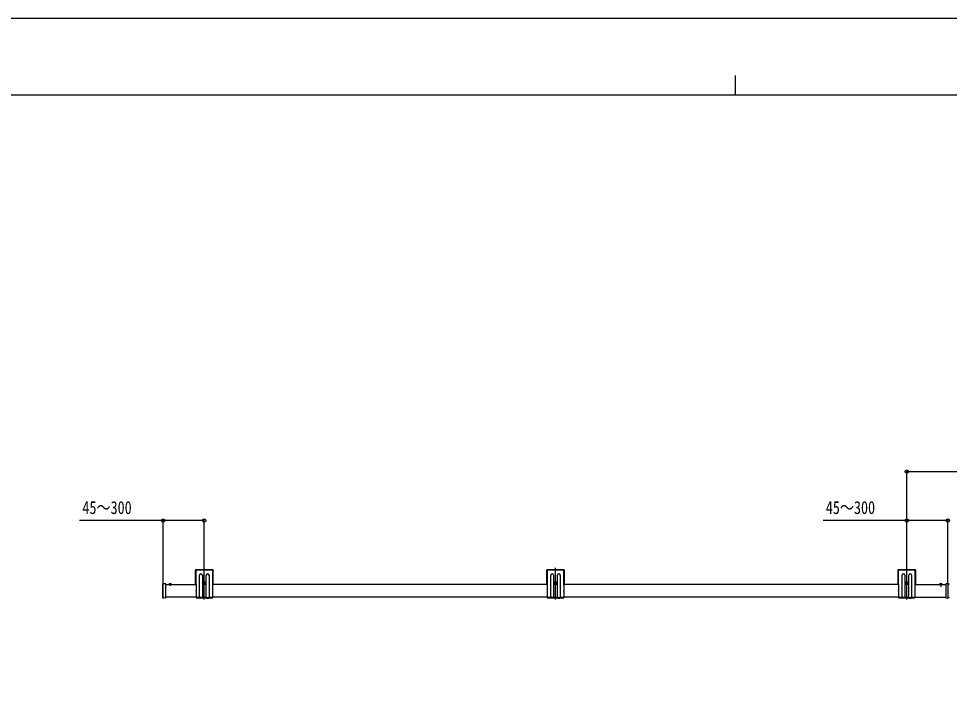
# Model space of a CAD drawing. Units: millimetres, scale not verified. Extents: x -4205 to 4205, y -2970 to 2970.
# Drawn here: x -1832 to 542, y 1255 to 2970 of the extents above; entities that cross this region are included whole.
import ezdxf
from ezdxf.enums import TextEntityAlignment as Align

# ---------------------------------------------------------------- set-up
doc = ezdxf.new("R2010")
doc.units = ezdxf.units.MM
doc.header["$LTSCALE"] = 12
for name, color, linetype in [('0-3_YKK_A1', 4, 'Continuous'), ('0-4_YKK_D', 6, 'Continuous'), ('0-5_YKK_ZWAK', 7, 'Continuous')]:
    doc.layers.add(name, color=color, linetype=linetype)
doc.styles.add('ＭＳ ゴシック', font='')
doc.styles.get('ＭＳ ゴシック').set_extended_font_data('MS Gothic')

msp = doc.modelspace()

# ---------------------------------------------------------------- linework, layer by layer
at = {"layer": '0-3_YKK_A1'}
for p, q in [((-1358.25, 1488.8), (-1358.25, 1569.7)), ((-462.75, 1488.8), (-462.75, 1569.7)), ((432.75, 1488.8), (432.75, 1569.7)), ((-1381.25, 1562.5), (-1381.25, 1529)), ((-1379.75, 1562.5), (-1379.75, 1527.5)), ((-1337.75, 1565), (-1378.75, 1565)), ((-1337.75, 1563.5), (-1378.75, 1563.5)), ((-1370.25, 1493.5), (-1370.25, 1551.2)), ((-1363.25, 1551.2), (-1363.25, 1493.5)), ((-1353.25, 1493.5), (-1353.25, 1551.2)), ((-1346.25, 1551.2), (-1346.25, 1493.5)), ((-1336.75, 1527.5), (-1336.75, 1562.5)), ((-1335.25, 1529), (-1335.25, 1562.5)), ((-485.75, 1562.5), (-485.75, 1529)), ((-484.25, 1562.5), (-484.25, 1527.5)), ((-442.25, 1565), (-483.25, 1565)), ((-442.25, 1563.5), (-483.25, 1563.5)), ((-474.75, 1493.5), (-474.75, 1551.2)), ((-467.75, 1551.2), (-467.75, 1493.5)), ((-457.75, 1493.5), (-457.75, 1551.2)), ((-450.75, 1551.2), (-450.75, 1493.5)), ((-441.25, 1527.5), (-441.25, 1562.5)), ((-439.75, 1529), (-439.75, 1562.5)), ((409.75, 1562.5), (409.75, 1529)), ((411.25, 1562.5), (411.25, 1527.5)), ((453.25, 1565), (412.25, 1565)), ((453.25, 1563.5), (412.25, 1563.5)), ((420.75, 1493.5), (420.75, 1551.2)), ((427.75, 1551.2), (427.75, 1493.5)), ((437.75, 1493.5), (437.75, 1551.2)), ((444.75, 1551.2), (444.75, 1493.5)), ((454.25, 1527.5), (454.25, 1562.5)), ((455.75, 1529), (455.75, 1562.5)), ((-1464.75, 1527.82), (-1464.75, 1494.18)), ((-1457.07, 1529.23), (-1463.81, 1528.82)), ((-1462.75, 1491.89), (-1462.75, 1530.22)), ((-1456.75, 1528.25), (-1456.75, 1528.93)), ((-1456.75, 1493.75), (-1456.75, 1528.25)), ((-1456.75, 1527), (-1379.25, 1527)), ((-1441.65, 1527), (-1448.84, 1527)), ((-1447.3, 1528.97), (-1446.39, 1527.15)), ((-1445.25, 1526.54), (-1446.39, 1527.15)), ((-1445.25, 1530.5), (-1445.25, 1523.93)), ((-1445.25, 1526.54), (-1444.1, 1527.15)), ((-1443.2, 1528.97), (-1444.1, 1527.15)), ((-1379.25, 1527), (-1381.25, 1529)), ((-1379.25, 1527), (-1379.25, 1526.71)), ((-1379.25, 1525.29), (-1379.25, 1511.71)), ((-1362.5, 1530.2), (-1354, 1530.2)), ((-1354, 1530.2), (-1362.5, 1530.2)), ((-1359.49, 1529.78), (-1360.32, 1529.78)), ((-1358.25, 1525.95), (-1358.25, 1534.45)), ((-1357, 1530.61), (-1356.17, 1530.61)), ((-1335.25, 1529), (-1337.25, 1527)), ((-483.75, 1527), (-1337.25, 1527)), ((-1337.25, 1527), (-1337.25, 1526.71)), ((-1337.25, 1525.29), (-1337.25, 1511.71)), ((-483.75, 1527), (-485.75, 1529)), ((-483.75, 1527), (-483.75, 1526.71)), ((-483.75, 1525.29), (-483.75, 1511.71)), ((-467, 1530.2), (-458.5, 1530.2)), ((-458.5, 1530.2), (-467, 1530.2)), ((-463.99, 1529.78), (-464.82, 1529.78)), ((-462.75, 1525.95), (-462.75, 1534.45)), ((-461.5, 1530.61), (-460.67, 1530.61)), ((-439.75, 1529), (-441.75, 1527)), ((411.75, 1527), (-441.75, 1527)), ((-441.75, 1527), (-441.75, 1526.71)), ((-441.75, 1525.29), (-441.75, 1511.71)), ((411.75, 1527), (409.75, 1529)), ((411.75, 1527), (411.75, 1526.71)), ((411.75, 1525.29), (411.75, 1511.71)), ((428.5, 1530.2), (437, 1530.2)), ((437, 1530.2), (428.5, 1530.2)), ((431.51, 1529.78), (430.68, 1529.78)), ((432.75, 1525.95), (432.75, 1534.45)), ((434, 1530.61), (434.83, 1530.61)), ((455.75, 1529), (453.75, 1527)), ((453.75, 1527), (532.75, 1527)), ((453.75, 1527), (453.75, 1526.71)), ((453.75, 1525.29), (453.75, 1511.71)), ((516.16, 1527), (523.35, 1527)), ((517.7, 1528.97), (518.61, 1527.15)), ((519.75, 1526.54), (518.61, 1527.15)), ((519.75, 1530.5), (519.75, 1521.35)), ((519.75, 1526.54), (520.9, 1527.15)), ((521.8, 1528.97), (520.9, 1527.15)), ((532.75, 1528.79), (532.75, 1527.99)), ((537.25, 1529.25), (532.94, 1528.99)), ((537.25, 1528.25), (537.25, 1493.75)), ((-1379.25, 1510.29), (-1379.25, 1493.5)), ((-1337.25, 1510.29), (-1337.25, 1493.5)), ((-483.75, 1510.29), (-483.75, 1493.5)), ((-441.75, 1510.29), (-441.75, 1493.5)), ((411.75, 1510.29), (411.75, 1493.5)), ((453.75, 1510.29), (453.75, 1493.5)), ((-1457.07, 1492.77), (-1463.81, 1493.18)), ((-1379.25, 1495), (-1456.75, 1495)), ((-1456.75, 1493.07), (-1456.75, 1493.75)), ((-1379.25, 1495), (-1369.25, 1495)), ((-1379.25, 1493.5), (-1370.25, 1493.5)), ((-1364.25, 1492.5), (-1369.25, 1492.5)), ((-1365.25, 1494), (-1368.25, 1494)), ((-1364.25, 1495), (-1352.25, 1495)), ((-1363.25, 1493.5), (-1353.25, 1493.5)), ((-1352.25, 1492.5), (-1347.25, 1492.5)), ((-1351.25, 1494), (-1348.25, 1494)), ((-1347.25, 1495), (-1337.25, 1495)), ((-1346.25, 1493.5), (-1337.25, 1493.5)), ((-483.75, 1495), (-1337.25, 1495)), ((-483.75, 1495), (-473.75, 1495)), ((-483.75, 1493.5), (-474.75, 1493.5)), ((-468.75, 1492.5), (-473.75, 1492.5)), ((-469.75, 1494), (-472.75, 1494)), ((-468.75, 1495), (-456.75, 1495)), ((-467.75, 1493.5), (-457.75, 1493.5)), ((-456.75, 1492.5), (-451.75, 1492.5)), ((-455.75, 1494), (-452.75, 1494)), ((-451.75, 1495), (-441.75, 1495)), ((-450.75, 1493.5), (-441.75, 1493.5)), ((411.75, 1495), (-441.75, 1495)), ((411.75, 1495), (421.75, 1495)), ((411.75, 1493.5), (420.75, 1493.5)), ((426.75, 1492.5), (421.75, 1492.5)), ((425.75, 1494), (422.75, 1494)), ((426.75, 1495), (438.75, 1495)), ((427.75, 1493.5), (437.75, 1493.5)), ((438.75, 1492.5), (443.75, 1492.5)), ((439.75, 1494), (442.75, 1494)), ((443.75, 1495), (453.75, 1495)), ((444.75, 1493.5), (453.75, 1493.5)), ((453.75, 1495), (532.75, 1495)), ((532.94, 1493.01), (537.25, 1492.75)), ((537.25, 1492.75), (537.25, 1493.75)), ((541.56, 1493.01), (537.25, 1492.75))]:
    msp.add_line(p, q, dxfattribs=at)
for points in [[(-1360.32, 1529.78), (-1360.32, 1530.61), (-1359.49, 1530.61)], [(-1358.66, 1531.44), (-1358.66, 1532.27), (-1357.83, 1532.27), (-1357.83, 1531.44)], [(-1357.83, 1528.95), (-1357.83, 1528.12), (-1358.66, 1528.12), (-1358.66, 1528.95)], [(-1356.17, 1530.61), (-1356.17, 1529.78), (-1357, 1529.78)], [(-464.82, 1529.78), (-464.82, 1530.61), (-463.99, 1530.61)], [(-463.16, 1531.44), (-463.16, 1532.27), (-462.33, 1532.27), (-462.33, 1531.44)], [(-462.33, 1528.95), (-462.33, 1528.12), (-463.16, 1528.12), (-463.16, 1528.95)], [(-460.67, 1530.61), (-460.67, 1529.78), (-461.5, 1529.78)], [(430.68, 1529.78), (430.68, 1530.61), (431.51, 1530.61)], [(432.34, 1531.44), (432.34, 1532.27), (433.17, 1532.27), (433.17, 1531.44)], [(433.17, 1528.95), (433.17, 1528.12), (432.34, 1528.12), (432.34, 1528.95)], [(434.83, 1530.61), (434.83, 1529.78), (434, 1529.78)], [(532.75, 1527.99), (532.75, 1494.01), (532.75, 1493.21)], [(537.25, 1528.25), (537.25, 1529.25), (541.56, 1528.99)]]:
    msp.add_lwpolyline(points, dxfattribs=at)
for centre, radius in [((-1358.25, 1530.2), 4.25), ((-1358.25, 1530.2), 2.25), ((-462.75, 1530.2), 4.25), ((-462.75, 1530.2), 2.25), ((432.75, 1530.2), 4.25), ((432.75, 1530.2), 2.25)]:
    msp.add_circle(centre, radius, dxfattribs=at)
for centre, radius, start, end in [((-1378.75, 1562.5), 2.5, 90, 180), ((-1378.75, 1562.5), 1, 90, 180), ((-1366.75, 1551.2), 3.5, 0, 180), ((-1349.75, 1551.2), 3.5, 0, 180), ((-1337.75, 1562.5), 2.5, 0, 90), ((-1337.75, 1562.5), 1, 0, 90), ((-483.25, 1562.5), 2.5, 90, 180), ((-483.25, 1562.5), 1, 90, 180), ((-471.25, 1551.2), 3.5, 0, 180), ((-454.25, 1551.2), 3.5, 0, 180), ((-442.25, 1562.5), 2.5, 0, 90), ((-442.25, 1562.5), 1, 0, 90), ((412.25, 1562.5), 2.5, 90, 180), ((412.25, 1562.5), 1, 90, 180), ((424.25, 1551.2), 3.5, 0, 180), ((441.25, 1551.2), 3.5, 0, 180), ((453.25, 1562.5), 2.5, 0, 90), ((453.25, 1562.5), 1, 0, 90), ((-1463.75, 1527.82), 1, 93.5, 180), ((-1457.05, 1528.93), 0.3, 0, 93.5), ((-1448.84, 1527.15), 0.154, 152.71904, 270), ((-1445.25, 1525.3), 4.2, 27.28096, 152.71904), ((-1441.65, 1527.15), 0.154, 270, 27.28096), ((-1379.95, 1526), 1, 314.427, 45.573), ((-1359.49, 1531.44), 0.83, 270, 0), ((-1359.49, 1528.95), 0.83, 0, 90), ((-1357, 1531.44), 0.83, 180, 270), ((-1357, 1528.95), 0.83, 90, 180), ((-1336.55, 1526), 1, 134.427, 225.573), ((-484.45, 1526), 1, 314.427, 45.573), ((-463.99, 1531.44), 0.83, 270, 0), ((-463.99, 1528.95), 0.83, 0, 90), ((-461.5, 1531.44), 0.83, 180, 270), ((-461.5, 1528.95), 0.83, 90, 180), ((-441.05, 1526), 1, 134.427, 225.573), ((411.05, 1526), 1, 314.427, 45.573), ((431.51, 1531.44), 0.83, 270, 0), ((431.51, 1528.95), 0.83, 0, 90), ((434, 1531.44), 0.83, 180, 270), ((434, 1528.95), 0.83, 90, 180), ((454.45, 1526), 1, 134.427, 225.573), ((516.16, 1527.15), 0.154, 152.71904, 270), ((519.75, 1525.3), 4.2, 27.28096, 152.71904), ((523.35, 1527.15), 0.154, 270, 27.28096), ((532.95, 1528.79), 0.2, 93.5, 180), ((-1379.95, 1511), 1, 314.427, 45.573), ((-1336.55, 1511), 1, 134.427, 225.573), ((-484.45, 1511), 1, 314.427, 45.573), ((-441.05, 1511), 1, 134.427, 225.573), ((411.05, 1511), 1, 314.427, 45.573), ((454.45, 1511), 1, 134.427, 225.573), ((-1463.75, 1494.18), 1, 180, 266.5), ((-1457.05, 1493.07), 0.3, 266.5, 0), ((-1369.25, 1493.5), 1, 180, 270), ((-1368.25, 1495), 1, 180, 270), ((-1365.25, 1495), 1, 270, 0), ((-1364.25, 1493.5), 1, 270, 0), ((-1352.25, 1493.5), 1, 180, 270), ((-1351.25, 1495), 1, 180, 270), ((-1348.25, 1495), 1, 270, 0), ((-1347.25, 1493.5), 1, 270, 0), ((-473.75, 1493.5), 1, 180, 270), ((-472.75, 1495), 1, 180, 270), ((-469.75, 1495), 1, 270, 0), ((-468.75, 1493.5), 1, 270, 0), ((-456.75, 1493.5), 1, 180, 270), ((-455.75, 1495), 1, 180, 270), ((-452.75, 1495), 1, 270, 0), ((-451.75, 1493.5), 1, 270, 0), ((421.75, 1493.5), 1, 180, 270), ((422.75, 1495), 1, 180, 270), ((425.75, 1495), 1, 270, 0), ((426.75, 1493.5), 1, 270, 0), ((438.75, 1493.5), 1, 180, 270), ((439.75, 1495), 1, 180, 270), ((442.75, 1495), 1, 270, 0), ((443.75, 1493.5), 1, 270, 0), ((532.95, 1493.21), 0.2, 180, 266.5)]:
    msp.add_arc(centre, radius, start, end, dxfattribs=at)
at = {"layer": '0-4_YKK_D'}
for p, q in [((432.75, 1570.7), (432.75, 1816)), ((432.75, 1815), (2432.75, 1815)), ((-1462.75, 1531.22), (-1462.75, 1691)), ((-1358.25, 1570.7), (-1358.25, 1691)), ((432.75, 1570.7), (432.75, 1691)), ((537.25, 1530.25), (537.25, 1691))]:
    msp.add_line(p, q, dxfattribs=at)
for points in [[(-1358.25, 1690), (-1462.75, 1690), (-1676.15, 1690)], [(537.25, 1690), (432.75, 1690), (219.35, 1690)]]:
    msp.add_lwpolyline(points, dxfattribs=at)
for centre in [(432.75, 1815), (-1462.75, 1690), (-1358.25, 1690), (432.75, 1690), (537.25, 1690)]:
    msp.add_circle(centre, 4.25, dxfattribs=at)
at = {"layer": '0-5_YKK_ZWAK'}
for p, q in [((-4.98, 2825), (-4.98, 2775)), ((3895.02, 2775), (-3904.98, 2775))]:
    msp.add_line(p, q, dxfattribs=at)
msp.add_lwpolyline([(-4205, -2970), (4205, -2970), (4205, 2970), (-4205, 2970)], close=True, dxfattribs=at)

# ---------------------------------------------------------------- texts
at = {"layer": '0-4_YKK_D', "style": 'ＭＳ ゴシック', "width": 0.8}
for p in [(-1669.15, 1697), (226.35, 1697)]:
    msp.add_text('45～300', height=32.99, dxfattribs=at).set_placement(p, align=Align.BOTTOM_LEFT)

doc.saveas('drawing.dxf')
